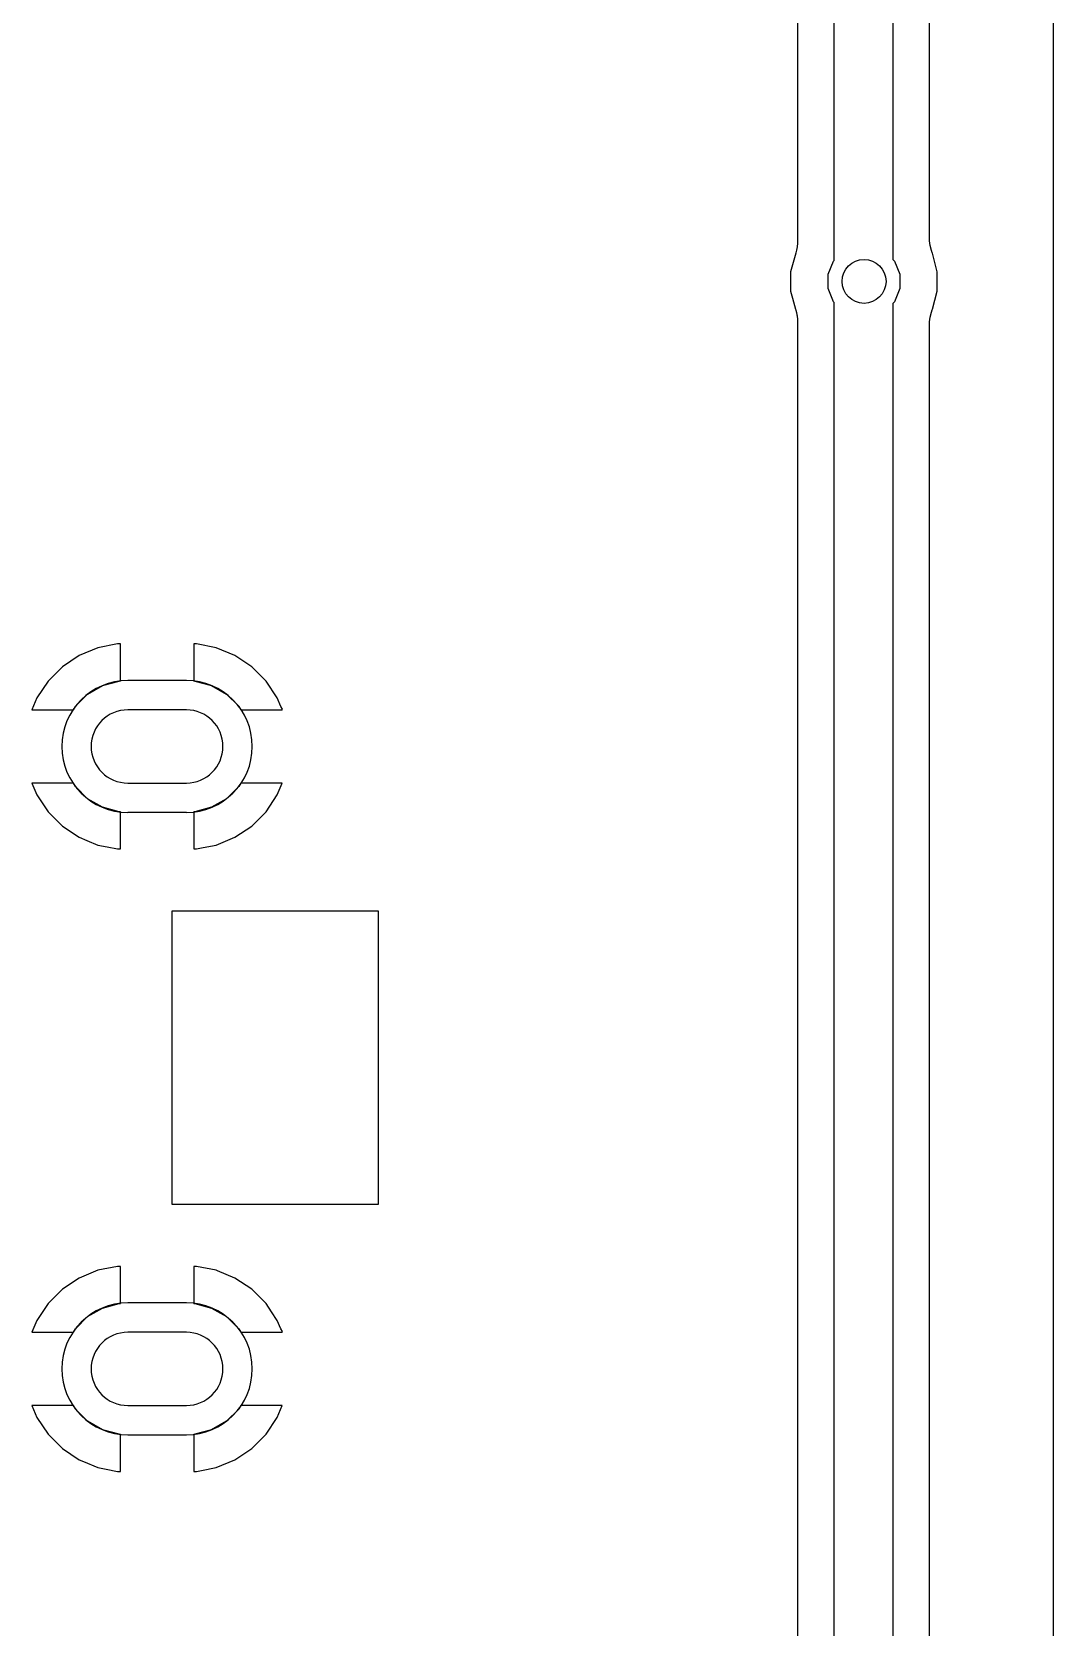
# Model space of a CAD drawing. Header units: inches. Extents: x 0.01 to 5.35, y 0.01 to 3.37.
# Drawn here: x 5.0741 to 5.3485, y 1.2456 to 1.6744 of the extents above; entities that cross this region are included whole.
import ezdxf

# ---------------------------------------------------------------- set-up
doc = ezdxf.new("R2010")
doc.units = ezdxf.units.IN
doc.header["$MEASUREMENT"] = 0
doc.layers.add('BLACK', color=250, linetype='CONTINUOUS')

msp = doc.modelspace()

# ---------------------------------------------------------------- linework, layer by layer
at = {"layer": 'BLACK', "linetype": 'CONTINUOUS'}
for p, q in [((5.34848, 3.36276), (5.34848, 0.01741)), ((5.28967, 1.61297), (5.28967, 1.71063)), ((5.30542, 1.71036), (5.30542, 1.61323)), ((5.27981, 1.70603), (5.27981, 1.61757)), ((5.31528, 1.61819), (5.31528, 1.7054)), ((5.27971, 1.61662), (5.27953, 1.61567)), ((5.27981, 1.61757), (5.27971, 1.61662)), ((5.31545, 1.61693), (5.31528, 1.61819)), ((5.3158, 1.61562), (5.31545, 1.61693)), ((5.27932, 1.61493), (5.27797, 1.60992)), ((5.27934, 1.61501), (5.27932, 1.61493)), ((5.27953, 1.61567), (5.27934, 1.61501)), ((5.27934, 1.61501), (5.27934, 1.61501)), ((5.28802, 1.60924), (5.28949, 1.61279)), ((5.28949, 1.61279), (5.28967, 1.61297)), ((5.30542, 1.61323), (5.30586, 1.61279)), ((5.30586, 1.61279), (5.30733, 1.60924)), ((5.316, 1.61502), (5.3158, 1.61562)), ((5.31604, 1.61493), (5.316, 1.61502)), ((5.31738, 1.60992), (5.31604, 1.61493)), ((5.31604, 1.61493), (5.31604, 1.61493)), ((5.31604, 1.61493), (5.31604, 1.61493)), ((5.27797, 1.60992), (5.27797, 1.60473)), ((5.28802, 1.6054), (5.28802, 1.60924)), ((5.30733, 1.60924), (5.30733, 1.6054)), ((5.31738, 1.60473), (5.31738, 1.60992)), ((5.27797, 1.60473), (5.27848, 1.60283)), ((5.28949, 1.60185), (5.28802, 1.6054)), ((5.30733, 1.6054), (5.30586, 1.60185)), ((5.31607, 1.59982), (5.31738, 1.60473)), ((5.27848, 1.60283), (5.27928, 1.59983)), ((5.27928, 1.59983), (5.27928, 1.59983)), ((5.27928, 1.59983), (5.27928, 1.59983)), ((5.27928, 1.59983), (5.27932, 1.59972)), ((5.27932, 1.59972), (5.27936, 1.59958)), ((5.27936, 1.59958), (5.27953, 1.59896)), ((5.28967, 1.60168), (5.28949, 1.60185)), ((5.28967, 0.89545), (5.28967, 1.60168)), ((5.30586, 1.60185), (5.30542, 1.60141)), ((5.30542, 1.60141), (5.30542, 0.89571)), ((5.3158, 1.59903), (5.31602, 1.59966)), ((5.31602, 1.59966), (5.31607, 1.59982)), ((5.27953, 1.59896), (5.27965, 1.59835)), ((5.27965, 1.59835), (5.27971, 1.59803)), ((5.27971, 1.59803), (5.27981, 1.59708)), ((5.27981, 1.59708), (5.27981, 0.90005)), ((5.31528, 1.59645), (5.31545, 1.59771)), ((5.31528, 0.90068), (5.31528, 1.59645)), ((5.31545, 1.59771), (5.3158, 1.59903)), ((5.09713, 1.50988), (5.0918, 1.50882)), ((5.09787, 1.50988), (5.09713, 1.50988)), ((5.09713, 1.50988), (5.09713, 1.50988)), ((5.09787, 1.49991), (5.09787, 1.50988)), ((5.1183, 1.50988), (5.11756, 1.50988)), ((5.11756, 1.50988), (5.11756, 1.49991)), ((5.1183, 1.50988), (5.1183, 1.50988)), ((5.12363, 1.50882), (5.1183, 1.50988)), ((5.08679, 1.50675), (5.08227, 1.50373)), ((5.0918, 1.50882), (5.08679, 1.50675)), ((5.08679, 1.50675), (5.08679, 1.50675)), ((5.08679, 1.50675), (5.08679, 1.50675)), ((5.0918, 1.50882), (5.0918, 1.50882)), ((5.12864, 1.50675), (5.12363, 1.50882)), ((5.12363, 1.50882), (5.12363, 1.50882)), ((5.12363, 1.50882), (5.12363, 1.50882)), ((5.12363, 1.50882), (5.12363, 1.50882)), ((5.12363, 1.50882), (5.12363, 1.50882)), ((5.12865, 1.50675), (5.12864, 1.50675)), ((5.12864, 1.50675), (5.12864, 1.50675)), ((5.13316, 1.50373), (5.12865, 1.50675)), ((5.08227, 1.50373), (5.07844, 1.49989)), ((5.08227, 1.50373), (5.08227, 1.50373)), ((5.137, 1.49989), (5.13316, 1.50373)), ((5.13316, 1.50373), (5.13316, 1.50373)), ((5.07844, 1.49989), (5.07542, 1.49538)), ((5.08906, 1.49638), (5.09306, 1.49869)), ((5.09306, 1.49869), (5.09753, 1.49989)), ((5.09753, 1.49989), (5.09787, 1.49991)), ((5.11559, 1.50004), (5.09984, 1.50004)), ((5.11756, 1.49991), (5.1179, 1.49989)), ((5.1179, 1.49989), (5.12237, 1.49869)), ((5.12237, 1.49869), (5.12638, 1.49638)), ((5.13999, 1.49542), (5.137, 1.49989)), ((5.07542, 1.49538), (5.07409, 1.49217)), ((5.07542, 1.49538), (5.07542, 1.49538)), ((5.08524, 1.49217), (5.08579, 1.49311)), ((5.08579, 1.49311), (5.08906, 1.49638)), ((5.12638, 1.49638), (5.12965, 1.49311)), ((5.12965, 1.49311), (5.13019, 1.49217)), ((5.14001, 1.49538), (5.13999, 1.49542)), ((5.14097, 1.49306), (5.14001, 1.49538)), ((5.14143, 1.49238), (5.14097, 1.49306)), ((5.14134, 1.49217), (5.14143, 1.49238)), ((5.07409, 1.49217), (5.07409, 1.49217)), ((5.07409, 1.49217), (5.08524, 1.49217)), ((5.13019, 1.49217), (5.14134, 1.49217)), ((5.07409, 1.47248), (5.07542, 1.46927)), ((5.08524, 1.47248), (5.07409, 1.47248)), ((5.08579, 1.47154), (5.08524, 1.47248)), ((5.08906, 1.46827), (5.08579, 1.47154)), ((5.12965, 1.47154), (5.12638, 1.46827)), ((5.13019, 1.47248), (5.12965, 1.47154)), ((5.14134, 1.47248), (5.13019, 1.47248)), ((5.14001, 1.46927), (5.14134, 1.47248)), ((5.07542, 1.46927), (5.07542, 1.46927)), ((5.07542, 1.46927), (5.07844, 1.46475)), ((5.09306, 1.46595), (5.08906, 1.46827)), ((5.12638, 1.46827), (5.12237, 1.46595)), ((5.137, 1.46475), (5.14001, 1.46927)), ((5.07844, 1.46475), (5.08227, 1.46092)), ((5.09753, 1.46476), (5.09306, 1.46595)), ((5.09787, 1.46474), (5.09753, 1.46476)), ((5.09787, 1.45476), (5.09787, 1.46474)), ((5.09984, 1.46461), (5.11559, 1.46461)), ((5.1179, 1.46476), (5.11756, 1.46474)), ((5.11756, 1.46474), (5.11756, 1.45476)), ((5.12237, 1.46595), (5.1179, 1.46476)), ((5.13316, 1.46092), (5.137, 1.46475)), ((5.08227, 1.46092), (5.08227, 1.46092)), ((5.08227, 1.46092), (5.08679, 1.4579)), ((5.08679, 1.4579), (5.08679, 1.4579)), ((5.08679, 1.4579), (5.08679, 1.4579)), ((5.08679, 1.4579), (5.08679, 1.4579)), ((5.08679, 1.4579), (5.08679, 1.4579)), ((5.08679, 1.4579), (5.08882, 1.45706)), ((5.12363, 1.45582), (5.12864, 1.4579)), ((5.12864, 1.4579), (5.13316, 1.46092)), ((5.12864, 1.4579), (5.12864, 1.4579)), ((5.08882, 1.45706), (5.0918, 1.45582)), ((5.0918, 1.45582), (5.0918, 1.45582)), ((5.0918, 1.45582), (5.0943, 1.45533)), ((5.0943, 1.45533), (5.09713, 1.45476)), ((5.09713, 1.45476), (5.09713, 1.45476)), ((5.09713, 1.45476), (5.09787, 1.45476)), ((5.11756, 1.45476), (5.1183, 1.45476)), ((5.1183, 1.45476), (5.1183, 1.45476)), ((5.1183, 1.45476), (5.12011, 1.45512)), ((5.12011, 1.45512), (5.12363, 1.45582)), ((5.12363, 1.45582), (5.12363, 1.45582)), ((5.16726, 1.43803), (5.11165, 1.43803)), ((5.11165, 1.43803), (5.11165, 1.35929)), ((5.16726, 1.35929), (5.16726, 1.43803)), ((5.11165, 1.35929), (5.16726, 1.35929)), ((5.09713, 1.34256), (5.0918, 1.3415)), ((5.09787, 1.34256), (5.09713, 1.34256)), ((5.09713, 1.34256), (5.09713, 1.34256)), ((5.09787, 1.33259), (5.09787, 1.34256)), ((5.1183, 1.34256), (5.11756, 1.34256)), ((5.11756, 1.34256), (5.11756, 1.33259)), ((5.1183, 1.34256), (5.1183, 1.34256)), ((5.12363, 1.3415), (5.1183, 1.34256)), ((5.08679, 1.33942), (5.08227, 1.33641)), ((5.0918, 1.3415), (5.08679, 1.33942)), ((5.08679, 1.33942), (5.08679, 1.33942)), ((5.08679, 1.33942), (5.08679, 1.33942)), ((5.0918, 1.3415), (5.0918, 1.3415)), ((5.12392, 1.34138), (5.12363, 1.3415)), ((5.12363, 1.3415), (5.12363, 1.3415)), ((5.12363, 1.3415), (5.12363, 1.3415)), ((5.12864, 1.33942), (5.12392, 1.34138)), ((5.12865, 1.33942), (5.12864, 1.33942)), ((5.12864, 1.33942), (5.12864, 1.33942)), ((5.13316, 1.33641), (5.12865, 1.33942)), ((5.08227, 1.33641), (5.07844, 1.33257)), ((5.08227, 1.33641), (5.08227, 1.33641)), ((5.137, 1.33257), (5.13316, 1.33641)), ((5.13316, 1.33641), (5.13316, 1.33641)), ((5.07844, 1.33257), (5.07542, 1.32805)), ((5.08906, 1.32906), (5.09306, 1.33137)), ((5.09306, 1.33137), (5.09753, 1.33256)), ((5.09753, 1.33256), (5.09787, 1.33259)), ((5.11559, 1.33272), (5.09984, 1.33272)), ((5.11756, 1.33259), (5.1179, 1.33256)), ((5.1179, 1.33256), (5.12237, 1.33137)), ((5.12237, 1.33137), (5.12638, 1.32906)), ((5.1385, 1.33032), (5.137, 1.33257)), ((5.14001, 1.32805), (5.1385, 1.33032)), ((5.07542, 1.32805), (5.07409, 1.32484)), ((5.07542, 1.32805), (5.07542, 1.32805)), ((5.08524, 1.32484), (5.08579, 1.32579)), ((5.08579, 1.32579), (5.08906, 1.32906)), ((5.12638, 1.32906), (5.12965, 1.32579)), ((5.12965, 1.32579), (5.13019, 1.32484)), ((5.14097, 1.32574), (5.14001, 1.32805)), ((5.14143, 1.32505), (5.14097, 1.32574)), ((5.14134, 1.32484), (5.14143, 1.32505)), ((5.07409, 1.32484), (5.07409, 1.32484)), ((5.07409, 1.32484), (5.08524, 1.32484)), ((5.13019, 1.32484), (5.14134, 1.32484)), ((5.07409, 1.30516), (5.07542, 1.30195)), ((5.08524, 1.30516), (5.07409, 1.30516)), ((5.08579, 1.30421), (5.08524, 1.30516)), ((5.08906, 1.30094), (5.08579, 1.30421)), ((5.12965, 1.30421), (5.12638, 1.30094)), ((5.13019, 1.30516), (5.12965, 1.30421)), ((5.14134, 1.30516), (5.13019, 1.30516)), ((5.14001, 1.30195), (5.14134, 1.30516)), ((5.07542, 1.30195), (5.07542, 1.30195)), ((5.07542, 1.30195), (5.07844, 1.29743)), ((5.09306, 1.29863), (5.08906, 1.30094)), ((5.12638, 1.30094), (5.12237, 1.29863)), ((5.137, 1.29743), (5.14001, 1.30195)), ((5.07844, 1.29743), (5.07844, 1.29743)), ((5.07844, 1.29743), (5.08227, 1.29359)), ((5.09753, 1.29744), (5.09306, 1.29863)), ((5.09787, 1.29741), (5.09753, 1.29744)), ((5.09787, 1.28744), (5.09787, 1.29741)), ((5.09984, 1.29728), (5.11559, 1.29728)), ((5.1179, 1.29744), (5.11756, 1.29741)), ((5.11756, 1.29741), (5.11756, 1.28744)), ((5.12237, 1.29863), (5.1179, 1.29744)), ((5.13316, 1.29359), (5.137, 1.29743)), ((5.08227, 1.29359), (5.08227, 1.29359)), ((5.08227, 1.29359), (5.08679, 1.29058)), ((5.12864, 1.29058), (5.13316, 1.29359)), ((5.08679, 1.29058), (5.08679, 1.29058)), ((5.08679, 1.29058), (5.08679, 1.29058)), ((5.08679, 1.29058), (5.08679, 1.29058)), ((5.08679, 1.29058), (5.08679, 1.29058)), ((5.08679, 1.29058), (5.08796, 1.29009)), ((5.08796, 1.29009), (5.0918, 1.2885)), ((5.0918, 1.2885), (5.0918, 1.2885)), ((5.0918, 1.2885), (5.09406, 1.28805)), ((5.09406, 1.28805), (5.09713, 1.28744)), ((5.09713, 1.28744), (5.09713, 1.28744)), ((5.09713, 1.28744), (5.09787, 1.28744)), ((5.11756, 1.28744), (5.1183, 1.28744)), ((5.1183, 1.28744), (5.1183, 1.28744)), ((5.1183, 1.28744), (5.11965, 1.28771)), ((5.11965, 1.28771), (5.12363, 1.2885)), ((5.12363, 1.2885), (5.12864, 1.29058)), ((5.12363, 1.2885), (5.12363, 1.2885)), ((5.12864, 1.29058), (5.12864, 1.29058))]:
    msp.add_line(p, q, dxfattribs=at)
at = {"layer": 'BLACK'}
msp.add_circle((5.29768, 1.60732), 0.00591, dxfattribs=at)
for centre, start, end in [((5.09984, 1.48232), 90, 270), ((5.11559, 1.48232), -90, 90), ((5.09984, 1.315), 90, 270), ((5.11559, 1.315), -90, 90)]:
    msp.add_arc(centre, 0.01772, start, end, dxfattribs=at)
at = {"layer": 'WHITE', "linetype": 'CONTINUOUS'}
for p, q in [((5.11559, 1.49217), (5.09984, 1.49217)), ((5.09984, 1.47248), (5.11559, 1.47248)), ((5.11559, 1.32484), (5.09984, 1.32484)), ((5.09984, 1.30516), (5.11559, 1.30516))]:
    msp.add_line(p, q, dxfattribs=at)
at = {"layer": 'WHITE'}
msp.add_circle((5.29768, 1.60732), 0.00591, dxfattribs=at)
for centre, start, end in [((5.09984, 1.48232), 90, 270), ((5.11559, 1.48232), -90, 90), ((5.09984, 1.315), 90, 270), ((5.11559, 1.315), -90, 90)]:
    msp.add_arc(centre, 0.00984, start, end, dxfattribs=at)

doc.saveas('drawing.dxf')
